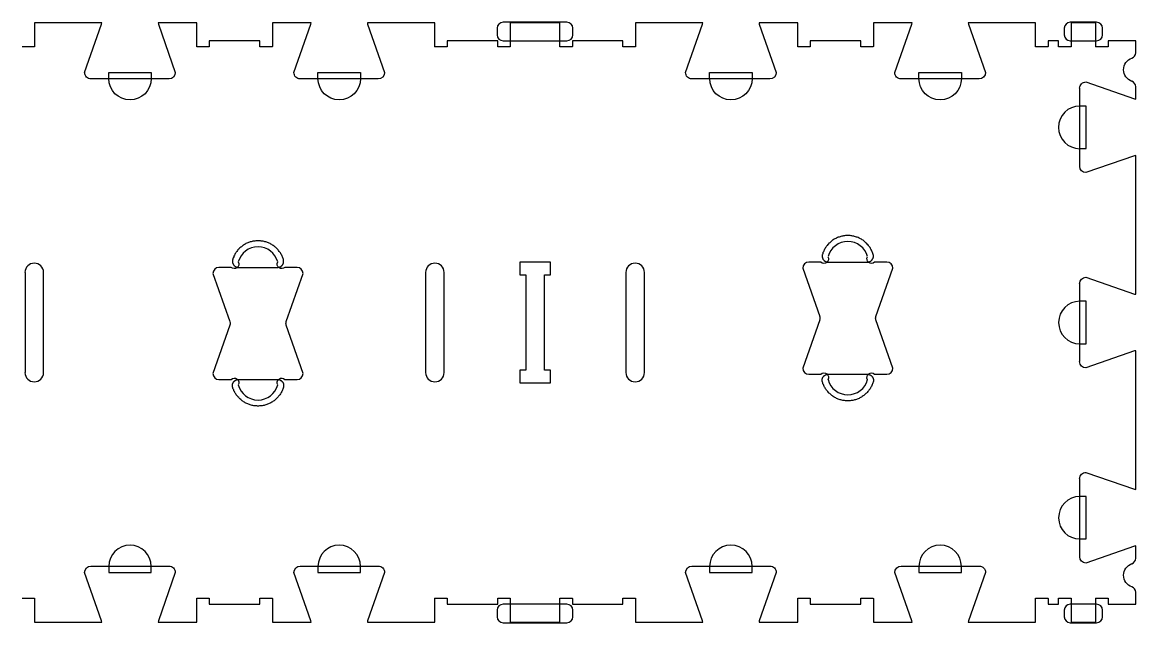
# Model space of a CAD drawing. Header units: centimetres. Extents: x -104.4 to -83.4, y -28.3 to -22.3.
# Drawn here: x -94.56 to -83.44, y -28.31 to -22.32 of the extents above; entities that cross this region are included whole.
import ezdxf

# ---------------------------------------------------------------- set-up
doc = ezdxf.new("R2010")
doc.units = ezdxf.units.CM
doc.header["$MEASUREMENT"] = 0
for name, color, linetype in [('W-S-A v1_3_ANYTOOL_CUTTHROUGH_INSID', 7, 'Continuous'), ('W-S-A v1_4_ANYTOOL_CUTTHROUGH_OUTSI', 7, 'Continuous'), ('W-S-A v1_5_ANYTOOL_HALF_MILL_9MM_IN', 7, 'Continuous')]:
    doc.layers.add(name, color=color, linetype=linetype)

msp = doc.modelspace()

# ---------------------------------------------------------------- linework, layer by layer
at = {"layer": 'W-S-A v1_3_ANYTOOL_CUTTHROUGH_INSID'}
for p, q in [((-89.591, -24.71), (-89.591, -24.835)), ((-89.286, -24.71), (-89.591, -24.71)), ((-89.286, -24.835), (-89.286, -24.71)), ((-94.531, -24.813), (-94.531, -25.812)), ((-94.346, -25.812), (-94.346, -24.813)), ((-90.531, -24.813), (-90.531, -25.812)), ((-90.346, -25.812), (-90.346, -24.813)), ((-89.591, -24.835), (-89.531, -24.835)), ((-89.531, -24.835), (-89.531, -25.79)), ((-89.346, -25.79), (-89.346, -24.835)), ((-89.346, -24.835), (-89.286, -24.835)), ((-88.531, -24.813), (-88.531, -25.812)), ((-88.346, -25.812), (-88.346, -24.813)), ((-89.531, -25.79), (-89.591, -25.79)), ((-89.591, -25.79), (-89.591, -25.915)), ((-89.286, -25.79), (-89.346, -25.79)), ((-89.286, -25.915), (-89.286, -25.79)), ((-89.591, -25.915), (-89.286, -25.915))]:
    msp.add_line(p, q, dxfattribs=at)
for centre, start, end in [((-94.439, -24.813), 0, 180), ((-90.439, -24.813), 0, 180), ((-88.439, -24.813), 0, 180), ((-94.439, -25.812), 180, 0), ((-90.439, -25.812), 180, 0), ((-88.439, -25.812), 180, 0)]:
    msp.add_arc(centre, 0.0925, start, end, dxfattribs=at)
at = {"layer": 'W-S-A v1_4_ANYTOOL_CUTTHROUGH_OUTSI'}
for p, q in [((-93.764, -22.32), (-94.436, -22.32)), ((-94.436, -22.32), (-94.436, -22.558)), ((-93.936, -22.817), (-93.767, -22.334)), ((-93.767, -22.334), (-93.764, -22.32)), ((-92.816, -22.32), (-93.202, -22.32)), ((-93.202, -22.32), (-93.2, -22.334)), ((-93.2, -22.334), (-93.031, -22.818)), ((-92.816, -22.558), (-92.816, -22.32)), ((-91.675, -22.32), (-92.061, -22.32)), ((-92.061, -22.32), (-92.061, -22.558)), ((-91.847, -22.817), (-91.678, -22.334)), ((-91.678, -22.334), (-91.675, -22.32)), ((-90.441, -22.32), (-91.113, -22.32)), ((-91.113, -22.32), (-91.111, -22.334)), ((-91.111, -22.334), (-90.942, -22.818)), ((-90.441, -22.558), (-90.441, -22.32)), ((-89.191, -22.32), (-89.686, -22.32)), ((-89.686, -22.32), (-89.686, -22.558)), ((-89.191, -22.558), (-89.191, -22.32)), ((-88.436, -22.32), (-88.436, -22.558)), ((-87.764, -22.32), (-88.436, -22.32)), ((-87.936, -22.817), (-87.767, -22.334)), ((-87.767, -22.334), (-87.764, -22.32)), ((-87.202, -22.32), (-87.2, -22.334)), ((-86.816, -22.32), (-87.202, -22.32)), ((-87.2, -22.334), (-87.031, -22.818)), ((-86.816, -22.558), (-86.816, -22.32)), ((-86.061, -22.32), (-86.061, -22.558)), ((-85.675, -22.32), (-86.061, -22.32)), ((-85.847, -22.817), (-85.678, -22.334)), ((-85.678, -22.334), (-85.675, -22.32)), ((-84.441, -22.32), (-85.113, -22.32)), ((-85.113, -22.32), (-85.111, -22.334)), ((-85.111, -22.334), (-84.942, -22.818)), ((-84.441, -22.558), (-84.441, -22.32)), ((-83.841, -22.32), (-84.086, -22.32)), ((-84.086, -22.32), (-84.086, -22.558)), ((-83.841, -22.558), (-83.841, -22.32)), ((-94.439, -22.56), (-94.559, -22.56)), ((-92.694, -22.56), (-92.814, -22.56)), ((-92.691, -22.5), (-92.691, -22.558)), ((-92.186, -22.5), (-92.691, -22.5)), ((-92.186, -22.558), (-92.186, -22.5)), ((-92.064, -22.56), (-92.184, -22.56)), ((-90.319, -22.56), (-90.439, -22.56)), ((-89.811, -22.5), (-90.316, -22.5)), ((-90.316, -22.5), (-90.316, -22.558)), ((-89.811, -22.558), (-89.811, -22.5)), ((-89.689, -22.56), (-89.809, -22.56)), ((-89.069, -22.56), (-89.189, -22.56)), ((-89.066, -22.5), (-89.066, -22.558)), ((-88.561, -22.5), (-89.066, -22.5)), ((-88.561, -22.558), (-88.561, -22.5)), ((-88.439, -22.56), (-88.559, -22.56)), ((-86.694, -22.56), (-86.814, -22.56)), ((-86.186, -22.5), (-86.691, -22.5)), ((-86.691, -22.5), (-86.691, -22.558)), ((-86.186, -22.558), (-86.186, -22.5)), ((-86.064, -22.56), (-86.184, -22.56)), ((-84.319, -22.56), (-84.439, -22.56)), ((-84.211, -22.5), (-84.316, -22.5)), ((-84.316, -22.5), (-84.316, -22.558)), ((-84.211, -22.558), (-84.211, -22.5)), ((-84.089, -22.56), (-84.209, -22.56)), ((-83.719, -22.56), (-83.839, -22.56)), ((-83.441, -22.5), (-83.716, -22.5)), ((-83.716, -22.5), (-83.716, -22.558)), ((-83.441, -22.619), (-83.441, -22.5)), ((-93.093, -22.88), (-93.873, -22.88)), ((-93.07, -22.876), (-93.093, -22.88)), ((-93.049, -22.862), (-93.07, -22.876)), ((-93.035, -22.841), (-93.049, -22.862)), ((-93.031, -22.818), (-93.035, -22.841)), ((-91.004, -22.88), (-91.784, -22.88)), ((-90.981, -22.876), (-91.004, -22.88)), ((-90.96, -22.862), (-90.981, -22.876)), ((-90.946, -22.841), (-90.96, -22.862)), ((-90.942, -22.818), (-90.946, -22.841)), ((-87.093, -22.88), (-87.873, -22.88)), ((-87.07, -22.876), (-87.093, -22.88)), ((-87.049, -22.862), (-87.07, -22.876)), ((-87.035, -22.841), (-87.049, -22.862)), ((-87.031, -22.818), (-87.035, -22.841)), ((-85.004, -22.88), (-85.784, -22.88)), ((-84.981, -22.876), (-85.004, -22.88)), ((-84.96, -22.862), (-84.981, -22.876)), ((-84.946, -22.841), (-84.96, -22.862)), ((-84.942, -22.818), (-84.946, -22.841)), ((-84.001, -23.754), (-84.001, -22.974)), ((-83.938, -22.911), (-83.455, -23.08)), ((-83.441, -23.082), (-83.441, -22.958)), ((-83.455, -23.08), (-83.441, -23.082)), ((-83.455, -23.647), (-83.939, -23.816)), ((-83.441, -23.645), (-83.455, -23.647)), ((-83.441, -25.031), (-83.441, -23.645)), ((-83.997, -23.777), (-84.001, -23.754)), ((-83.983, -23.798), (-83.997, -23.777)), ((-83.962, -23.812), (-83.983, -23.798)), ((-83.939, -23.816), (-83.962, -23.812)), ((-86.394, -24.456), (-86.403, -24.459)), ((-86.385, -24.453), (-86.394, -24.456)), ((-86.376, -24.451), (-86.385, -24.453)), ((-86.367, -24.449), (-86.376, -24.451)), ((-86.358, -24.448), (-86.367, -24.449)), ((-86.349, -24.446), (-86.358, -24.448)), ((-86.339, -24.445), (-86.349, -24.446)), ((-86.33, -24.445), (-86.339, -24.445)), ((-86.321, -24.444), (-86.33, -24.445)), ((-86.312, -24.444), (-86.321, -24.444)), ((-86.302, -24.445), (-86.312, -24.444)), ((-86.293, -24.445), (-86.302, -24.445)), ((-86.284, -24.446), (-86.293, -24.445)), ((-86.275, -24.448), (-86.284, -24.446)), ((-86.266, -24.449), (-86.275, -24.448)), ((-86.257, -24.451), (-86.266, -24.449)), ((-86.248, -24.453), (-86.257, -24.451)), ((-86.239, -24.456), (-86.248, -24.453)), ((-86.23, -24.459), (-86.239, -24.456)), ((-92.385, -24.568), (-92.392, -24.574)), ((-92.378, -24.562), (-92.385, -24.568)), ((-92.371, -24.556), (-92.378, -24.562)), ((-92.364, -24.55), (-92.371, -24.556)), ((-92.357, -24.545), (-92.364, -24.55)), ((-92.349, -24.539), (-92.357, -24.545)), ((-92.341, -24.534), (-92.349, -24.539)), ((-92.333, -24.53), (-92.341, -24.534)), ((-92.325, -24.525), (-92.333, -24.53)), ((-92.317, -24.521), (-92.325, -24.525)), ((-92.308, -24.518), (-92.317, -24.521)), ((-92.299, -24.514), (-92.308, -24.518)), ((-92.291, -24.511), (-92.299, -24.514)), ((-92.282, -24.508), (-92.291, -24.511)), ((-92.273, -24.506), (-92.282, -24.508)), ((-92.264, -24.503), (-92.273, -24.506)), ((-92.255, -24.501), (-92.264, -24.503)), ((-92.246, -24.5), (-92.255, -24.501)), ((-92.237, -24.499), (-92.246, -24.5)), ((-92.228, -24.498), (-92.237, -24.499)), ((-92.218, -24.497), (-92.228, -24.498)), ((-92.209, -24.497), (-92.218, -24.497)), ((-92.2, -24.497), (-92.209, -24.497)), ((-92.191, -24.497), (-92.2, -24.497)), ((-92.181, -24.498), (-92.191, -24.497)), ((-92.172, -24.499), (-92.181, -24.498)), ((-92.163, -24.5), (-92.172, -24.499)), ((-92.154, -24.501), (-92.163, -24.5)), ((-92.145, -24.503), (-92.154, -24.501)), ((-92.136, -24.506), (-92.145, -24.503)), ((-92.127, -24.508), (-92.136, -24.506)), ((-92.118, -24.511), (-92.127, -24.508)), ((-92.11, -24.514), (-92.118, -24.511)), ((-92.101, -24.518), (-92.11, -24.514)), ((-92.093, -24.521), (-92.101, -24.518)), ((-92.084, -24.525), (-92.093, -24.521)), ((-92.076, -24.53), (-92.084, -24.525)), ((-92.068, -24.534), (-92.076, -24.53)), ((-92.06, -24.539), (-92.068, -24.534)), ((-92.053, -24.545), (-92.06, -24.539)), ((-92.045, -24.55), (-92.053, -24.545)), ((-92.038, -24.556), (-92.045, -24.55)), ((-92.031, -24.562), (-92.038, -24.556)), ((-92.024, -24.568), (-92.031, -24.562)), ((-92.017, -24.574), (-92.024, -24.568)), ((-86.539, -24.565), (-86.543, -24.573)), ((-86.533, -24.557), (-86.539, -24.565)), ((-86.528, -24.55), (-86.533, -24.557)), ((-86.522, -24.543), (-86.528, -24.55)), ((-86.516, -24.535), (-86.522, -24.543)), ((-86.51, -24.529), (-86.516, -24.535)), ((-86.504, -24.522), (-86.51, -24.529)), ((-86.497, -24.516), (-86.504, -24.522)), ((-86.49, -24.509), (-86.497, -24.516)), ((-86.483, -24.503), (-86.49, -24.509)), ((-86.476, -24.498), (-86.483, -24.503)), ((-86.468, -24.492), (-86.476, -24.498)), ((-86.461, -24.487), (-86.468, -24.492)), ((-86.453, -24.482), (-86.461, -24.487)), ((-86.445, -24.478), (-86.453, -24.482)), ((-86.437, -24.473), (-86.445, -24.478)), ((-86.428, -24.469), (-86.437, -24.473)), ((-86.42, -24.465), (-86.428, -24.469)), ((-86.411, -24.462), (-86.42, -24.465)), ((-86.403, -24.459), (-86.411, -24.462)), ((-86.221, -24.462), (-86.23, -24.459)), ((-86.213, -24.465), (-86.221, -24.462)), ((-86.204, -24.469), (-86.213, -24.465)), ((-86.196, -24.473), (-86.204, -24.469)), ((-86.188, -24.478), (-86.196, -24.473)), ((-86.18, -24.482), (-86.188, -24.478)), ((-86.172, -24.487), (-86.18, -24.482)), ((-86.164, -24.492), (-86.172, -24.487)), ((-86.157, -24.498), (-86.164, -24.492)), ((-86.15, -24.503), (-86.157, -24.498)), ((-86.143, -24.509), (-86.15, -24.503)), ((-86.136, -24.516), (-86.143, -24.509)), ((-86.129, -24.522), (-86.136, -24.516)), ((-86.123, -24.529), (-86.129, -24.522)), ((-86.116, -24.535), (-86.123, -24.529)), ((-86.11, -24.543), (-86.116, -24.535)), ((-86.105, -24.55), (-86.11, -24.543)), ((-86.099, -24.557), (-86.105, -24.55)), ((-86.094, -24.565), (-86.099, -24.557)), ((-86.089, -24.573), (-86.094, -24.565)), ((-92.455, -24.675), (-92.458, -24.684)), ((-92.452, -24.667), (-92.455, -24.675)), ((-92.448, -24.658), (-92.452, -24.667)), ((-92.445, -24.65), (-92.448, -24.658)), ((-92.441, -24.641), (-92.445, -24.65)), ((-92.436, -24.633), (-92.441, -24.641)), ((-92.432, -24.625), (-92.436, -24.633)), ((-92.427, -24.617), (-92.432, -24.625)), ((-92.422, -24.61), (-92.427, -24.617)), ((-92.416, -24.602), (-92.422, -24.61)), ((-92.41, -24.595), (-92.416, -24.602)), ((-92.405, -24.588), (-92.41, -24.595)), ((-92.398, -24.581), (-92.405, -24.588)), ((-92.392, -24.574), (-92.398, -24.581)), ((-92.011, -24.581), (-92.017, -24.574)), ((-92.005, -24.588), (-92.011, -24.581)), ((-91.999, -24.595), (-92.005, -24.588)), ((-91.993, -24.602), (-91.999, -24.595)), ((-91.988, -24.61), (-91.993, -24.602)), ((-91.982, -24.617), (-91.988, -24.61)), ((-91.977, -24.625), (-91.982, -24.617)), ((-91.973, -24.633), (-91.977, -24.625)), ((-91.968, -24.641), (-91.973, -24.633)), ((-91.964, -24.65), (-91.968, -24.641)), ((-91.961, -24.658), (-91.964, -24.65)), ((-91.957, -24.667), (-91.961, -24.658)), ((-91.954, -24.675), (-91.957, -24.667)), ((-91.951, -24.684), (-91.954, -24.675)), ((-86.571, -24.638), (-86.572, -24.64)), ((-86.572, -24.64), (-86.572, -24.642)), ((-86.572, -24.642), (-86.572, -24.644)), ((-86.572, -24.644), (-86.572, -24.646)), ((-86.572, -24.646), (-86.572, -24.648)), ((-86.572, -24.648), (-86.572, -24.65)), ((-86.572, -24.65), (-86.572, -24.652)), ((-86.572, -24.652), (-86.572, -24.654)), ((-86.572, -24.654), (-86.572, -24.656)), ((-86.572, -24.656), (-86.572, -24.659)), ((-86.572, -24.659), (-86.571, -24.661)), ((-86.57, -24.634), (-86.571, -24.636)), ((-86.571, -24.636), (-86.571, -24.638)), ((-86.571, -24.661), (-86.571, -24.663)), ((-86.571, -24.663), (-86.57, -24.665)), ((-86.567, -24.623), (-86.57, -24.632)), ((-86.57, -24.632), (-86.57, -24.634)), ((-86.57, -24.665), (-86.57, -24.667)), ((-86.57, -24.667), (-86.569, -24.669)), ((-86.569, -24.669), (-86.569, -24.671)), ((-86.569, -24.671), (-86.568, -24.672)), ((-86.568, -24.672), (-86.567, -24.674)), ((-86.564, -24.614), (-86.567, -24.623)), ((-86.567, -24.674), (-86.566, -24.676)), ((-86.566, -24.676), (-86.565, -24.678)), ((-86.565, -24.678), (-86.564, -24.68)), ((-86.56, -24.606), (-86.564, -24.614)), ((-86.564, -24.68), (-86.563, -24.682)), ((-86.557, -24.597), (-86.56, -24.606)), ((-86.552, -24.589), (-86.557, -24.597)), ((-86.548, -24.581), (-86.552, -24.589)), ((-86.543, -24.573), (-86.548, -24.581)), ((-86.085, -24.581), (-86.089, -24.573)), ((-86.08, -24.589), (-86.085, -24.581)), ((-86.076, -24.597), (-86.08, -24.589)), ((-86.072, -24.606), (-86.076, -24.597)), ((-86.069, -24.614), (-86.072, -24.606)), ((-86.07, -24.682), (-86.069, -24.68)), ((-86.066, -24.623), (-86.069, -24.614)), ((-86.069, -24.68), (-86.068, -24.678)), ((-86.068, -24.678), (-86.067, -24.676)), ((-86.067, -24.676), (-86.066, -24.674)), ((-86.063, -24.632), (-86.066, -24.623)), ((-86.066, -24.674), (-86.065, -24.672)), ((-86.065, -24.672), (-86.064, -24.671)), ((-86.064, -24.671), (-86.063, -24.669)), ((-86.062, -24.634), (-86.063, -24.632)), ((-86.063, -24.667), (-86.062, -24.665)), ((-86.063, -24.669), (-86.063, -24.667)), ((-86.062, -24.636), (-86.062, -24.634)), ((-86.061, -24.638), (-86.062, -24.636)), ((-86.062, -24.663), (-86.061, -24.661)), ((-86.062, -24.665), (-86.062, -24.663)), ((-86.061, -24.64), (-86.061, -24.638)), ((-86.061, -24.642), (-86.061, -24.64)), ((-86.061, -24.644), (-86.061, -24.642)), ((-86.06, -24.646), (-86.061, -24.644)), ((-86.061, -24.654), (-86.06, -24.652)), ((-86.061, -24.656), (-86.061, -24.654)), ((-86.061, -24.659), (-86.061, -24.656)), ((-86.061, -24.661), (-86.061, -24.659)), ((-86.06, -24.648), (-86.06, -24.646)), ((-86.06, -24.65), (-86.06, -24.648)), ((-86.06, -24.652), (-86.06, -24.65)), ((-92.473, -24.762), (-92.595, -24.762)), ((-92.46, -24.698), (-92.461, -24.7)), ((-92.461, -24.7), (-92.461, -24.702)), ((-92.461, -24.702), (-92.46, -24.705)), ((-92.459, -24.69), (-92.46, -24.692)), ((-92.46, -24.692), (-92.46, -24.694)), ((-92.46, -24.694), (-92.46, -24.696)), ((-92.46, -24.696), (-92.46, -24.698)), ((-92.46, -24.705), (-92.46, -24.707)), ((-92.46, -24.707), (-92.46, -24.709)), ((-92.46, -24.709), (-92.46, -24.711)), ((-92.46, -24.711), (-92.46, -24.713)), ((-92.46, -24.713), (-92.459, -24.715)), ((-92.458, -24.684), (-92.459, -24.686)), ((-92.459, -24.686), (-92.459, -24.688)), ((-92.459, -24.688), (-92.459, -24.69)), ((-92.459, -24.715), (-92.459, -24.717)), ((-92.459, -24.717), (-92.458, -24.719)), ((-92.458, -24.719), (-92.457, -24.721)), ((-92.457, -24.721), (-92.457, -24.723)), ((-92.457, -24.723), (-92.456, -24.725)), ((-92.456, -24.725), (-92.455, -24.727)), ((-92.455, -24.727), (-92.454, -24.728)), ((-92.454, -24.728), (-92.453, -24.73)), ((-92.453, -24.73), (-92.452, -24.732)), ((-92.452, -24.732), (-92.451, -24.734)), ((-92.451, -24.734), (-92.45, -24.736)), ((-92.45, -24.736), (-92.449, -24.737)), ((-92.449, -24.737), (-92.448, -24.739)), ((-92.448, -24.739), (-92.446, -24.741)), ((-92.446, -24.741), (-92.445, -24.742)), ((-92.445, -24.742), (-92.443, -24.744)), ((-92.443, -24.744), (-92.442, -24.745)), ((-92.442, -24.745), (-92.44, -24.746)), ((-92.44, -24.746), (-92.439, -24.748)), ((-92.439, -24.748), (-92.437, -24.749)), ((-92.437, -24.749), (-92.436, -24.75)), ((-92.436, -24.75), (-92.434, -24.752)), ((-92.434, -24.752), (-92.432, -24.753)), ((-92.432, -24.753), (-92.43, -24.754)), ((-92.43, -24.754), (-92.428, -24.755)), ((-92.428, -24.755), (-92.427, -24.756)), ((-92.427, -24.756), (-92.425, -24.757)), ((-92.425, -24.757), (-92.423, -24.757)), ((-92.423, -24.757), (-92.421, -24.758)), ((-92.421, -24.758), (-92.419, -24.759)), ((-92.419, -24.759), (-92.417, -24.759)), ((-92.417, -24.759), (-92.415, -24.76)), ((-92.415, -24.76), (-92.413, -24.76)), ((-92.413, -24.76), (-92.411, -24.761)), ((-92.411, -24.761), (-92.409, -24.761)), ((-92.409, -24.761), (-92.407, -24.761)), ((-92.407, -24.761), (-92.405, -24.761)), ((-92.405, -24.761), (-92.403, -24.762)), ((-92.403, -24.762), (-92.401, -24.762)), ((-92.401, -24.762), (-92.009, -24.762)), ((-92.009, -24.762), (-92.006, -24.762)), ((-92.006, -24.762), (-92.004, -24.761)), ((-92.004, -24.761), (-92.002, -24.761)), ((-92.002, -24.761), (-92, -24.761)), ((-92, -24.761), (-91.998, -24.761)), ((-91.998, -24.761), (-91.996, -24.76)), ((-91.996, -24.76), (-91.994, -24.76)), ((-91.994, -24.76), (-91.992, -24.759)), ((-91.992, -24.759), (-91.99, -24.759)), ((-91.99, -24.759), (-91.988, -24.758)), ((-91.988, -24.758), (-91.986, -24.757)), ((-91.986, -24.757), (-91.984, -24.757)), ((-91.984, -24.757), (-91.982, -24.756)), ((-91.982, -24.756), (-91.981, -24.755)), ((-91.981, -24.755), (-91.979, -24.754)), ((-91.979, -24.754), (-91.977, -24.753)), ((-91.977, -24.753), (-91.975, -24.752)), ((-91.975, -24.752), (-91.974, -24.75)), ((-91.974, -24.75), (-91.972, -24.749)), ((-91.972, -24.749), (-91.97, -24.748)), ((-91.97, -24.748), (-91.969, -24.746)), ((-91.969, -24.746), (-91.967, -24.745)), ((-91.967, -24.745), (-91.966, -24.744)), ((-91.966, -24.744), (-91.964, -24.742)), ((-91.964, -24.742), (-91.963, -24.741)), ((-91.963, -24.741), (-91.962, -24.739)), ((-91.962, -24.739), (-91.96, -24.737)), ((-91.96, -24.737), (-91.959, -24.736)), ((-91.959, -24.736), (-91.958, -24.734)), ((-91.958, -24.734), (-91.957, -24.732)), ((-91.957, -24.732), (-91.956, -24.73)), ((-91.956, -24.73), (-91.955, -24.728)), ((-91.955, -24.728), (-91.954, -24.727)), ((-91.954, -24.727), (-91.953, -24.725)), ((-91.953, -24.725), (-91.952, -24.723)), ((-91.952, -24.721), (-91.951, -24.719)), ((-91.952, -24.723), (-91.952, -24.721)), ((-91.951, -24.686), (-91.951, -24.684)), ((-91.95, -24.688), (-91.951, -24.686)), ((-91.951, -24.719), (-91.95, -24.717)), ((-91.95, -24.69), (-91.95, -24.688)), ((-91.949, -24.692), (-91.95, -24.69)), ((-91.95, -24.713), (-91.949, -24.711)), ((-91.95, -24.715), (-91.95, -24.713)), ((-91.95, -24.717), (-91.95, -24.715)), ((-91.949, -24.694), (-91.949, -24.692)), ((-91.949, -24.696), (-91.949, -24.694)), ((-91.949, -24.698), (-91.949, -24.696)), ((-91.949, -24.7), (-91.949, -24.698)), ((-91.949, -24.702), (-91.949, -24.7)), ((-91.949, -24.705), (-91.949, -24.702)), ((-91.949, -24.707), (-91.949, -24.705)), ((-91.949, -24.709), (-91.949, -24.707)), ((-91.949, -24.711), (-91.949, -24.709)), ((-91.815, -24.762), (-91.936, -24.762)), ((-86.766, -24.769), (-86.597, -25.252)), ((-86.585, -24.709), (-86.706, -24.709)), ((-86.563, -24.682), (-86.562, -24.683)), ((-86.562, -24.683), (-86.561, -24.685)), ((-86.561, -24.685), (-86.559, -24.687)), ((-86.559, -24.687), (-86.558, -24.688)), ((-86.558, -24.688), (-86.557, -24.69)), ((-86.557, -24.69), (-86.555, -24.691)), ((-86.555, -24.691), (-86.554, -24.693)), ((-86.554, -24.693), (-86.552, -24.694)), ((-86.552, -24.694), (-86.551, -24.696)), ((-86.551, -24.696), (-86.549, -24.697)), ((-86.549, -24.697), (-86.547, -24.698)), ((-86.547, -24.698), (-86.546, -24.699)), ((-86.546, -24.699), (-86.544, -24.7)), ((-86.544, -24.7), (-86.542, -24.701)), ((-86.542, -24.701), (-86.54, -24.702)), ((-86.54, -24.702), (-86.538, -24.703)), ((-86.538, -24.703), (-86.537, -24.704)), ((-86.537, -24.704), (-86.535, -24.705)), ((-86.535, -24.705), (-86.533, -24.706)), ((-86.533, -24.706), (-86.531, -24.706)), ((-86.531, -24.706), (-86.529, -24.707)), ((-86.529, -24.707), (-86.527, -24.708)), ((-86.527, -24.708), (-86.525, -24.708)), ((-86.525, -24.708), (-86.523, -24.708)), ((-86.523, -24.708), (-86.521, -24.709)), ((-86.521, -24.709), (-86.519, -24.709)), ((-86.519, -24.709), (-86.517, -24.709)), ((-86.517, -24.709), (-86.514, -24.709)), ((-86.514, -24.709), (-86.512, -24.709)), ((-86.512, -24.709), (-86.12, -24.709)), ((-86.12, -24.709), (-86.118, -24.709)), ((-86.118, -24.709), (-86.116, -24.709)), ((-86.116, -24.709), (-86.114, -24.709)), ((-86.114, -24.709), (-86.112, -24.709)), ((-86.112, -24.709), (-86.11, -24.708)), ((-86.11, -24.708), (-86.108, -24.708)), ((-86.108, -24.708), (-86.106, -24.708)), ((-86.106, -24.708), (-86.104, -24.707)), ((-86.104, -24.707), (-86.102, -24.706)), ((-86.102, -24.706), (-86.1, -24.706)), ((-86.1, -24.706), (-86.098, -24.705)), ((-86.098, -24.705), (-86.096, -24.704)), ((-86.096, -24.704), (-86.094, -24.703)), ((-86.094, -24.703), (-86.092, -24.702)), ((-86.092, -24.702), (-86.091, -24.701)), ((-86.091, -24.701), (-86.089, -24.7)), ((-86.089, -24.7), (-86.087, -24.699)), ((-86.087, -24.699), (-86.085, -24.698)), ((-86.085, -24.698), (-86.084, -24.697)), ((-86.084, -24.697), (-86.082, -24.696)), ((-86.082, -24.696), (-86.08, -24.694)), ((-86.08, -24.694), (-86.079, -24.693)), ((-86.079, -24.693), (-86.077, -24.691)), ((-86.077, -24.691), (-86.076, -24.69)), ((-86.076, -24.69), (-86.075, -24.688)), ((-86.075, -24.688), (-86.073, -24.687)), ((-86.073, -24.687), (-86.072, -24.685)), ((-86.072, -24.685), (-86.071, -24.683)), ((-86.071, -24.683), (-86.07, -24.682)), ((-85.926, -24.709), (-86.048, -24.709)), ((-86.035, -25.252), (-85.866, -24.769)), ((-92.655, -24.822), (-92.486, -25.304)), ((-91.924, -25.304), (-91.755, -24.822)), ((-83.939, -24.86), (-83.938, -24.86)), ((-83.938, -24.86), (-83.455, -25.029)), ((-84.001, -25.703), (-84.001, -24.923)), ((-83.455, -25.029), (-83.441, -25.031)), ((-92.486, -25.339), (-92.655, -25.822)), ((-91.755, -25.822), (-91.924, -25.339)), ((-86.597, -25.287), (-86.766, -25.769)), ((-85.866, -25.769), (-86.035, -25.287)), ((-83.455, -25.596), (-83.938, -25.765)), ((-83.441, -25.594), (-83.455, -25.596)), ((-83.441, -26.98), (-83.441, -25.594)), ((-83.938, -25.765), (-83.939, -25.765)), ((-92.595, -25.882), (-92.473, -25.882)), ((-92.448, -25.904), (-92.446, -25.903)), ((-92.446, -25.903), (-92.445, -25.901)), ((-92.445, -25.901), (-92.443, -25.9)), ((-92.443, -25.9), (-92.442, -25.898)), ((-92.442, -25.898), (-92.44, -25.897)), ((-92.44, -25.897), (-92.439, -25.895)), ((-92.439, -25.895), (-92.437, -25.894)), ((-92.437, -25.894), (-92.436, -25.893)), ((-92.436, -25.893), (-92.434, -25.892)), ((-92.434, -25.892), (-92.432, -25.891)), ((-92.432, -25.891), (-92.43, -25.89)), ((-92.43, -25.89), (-92.428, -25.889)), ((-92.428, -25.889), (-92.427, -25.888)), ((-92.427, -25.888), (-92.425, -25.887)), ((-92.425, -25.887), (-92.423, -25.886)), ((-92.423, -25.886), (-92.421, -25.885)), ((-92.421, -25.885), (-92.419, -25.885)), ((-92.419, -25.885), (-92.417, -25.884)), ((-92.417, -25.884), (-92.415, -25.883)), ((-92.415, -25.883), (-92.413, -25.883)), ((-92.413, -25.883), (-92.411, -25.883)), ((-92.411, -25.883), (-92.409, -25.882)), ((-92.409, -25.882), (-92.407, -25.882)), ((-92.407, -25.882), (-92.405, -25.882)), ((-92.405, -25.882), (-92.403, -25.882)), ((-92.403, -25.882), (-92.401, -25.882)), ((-92.401, -25.882), (-92.009, -25.882)), ((-92.009, -25.882), (-92.006, -25.882)), ((-92.006, -25.882), (-92.004, -25.882)), ((-92.004, -25.882), (-92.002, -25.882)), ((-92.002, -25.882), (-92, -25.882)), ((-92, -25.882), (-91.998, -25.883)), ((-91.998, -25.883), (-91.996, -25.883)), ((-91.996, -25.883), (-91.994, -25.883)), ((-91.994, -25.883), (-91.992, -25.884)), ((-91.992, -25.884), (-91.99, -25.885)), ((-91.99, -25.885), (-91.988, -25.885)), ((-91.988, -25.885), (-91.986, -25.886)), ((-91.986, -25.886), (-91.984, -25.887)), ((-91.984, -25.887), (-91.982, -25.888)), ((-91.982, -25.888), (-91.981, -25.889)), ((-91.981, -25.889), (-91.979, -25.89)), ((-91.979, -25.89), (-91.977, -25.891)), ((-91.977, -25.891), (-91.975, -25.892)), ((-91.975, -25.892), (-91.974, -25.893)), ((-91.974, -25.893), (-91.972, -25.894)), ((-91.972, -25.894), (-91.97, -25.895)), ((-91.97, -25.895), (-91.969, -25.897)), ((-91.969, -25.897), (-91.967, -25.898)), ((-91.967, -25.898), (-91.966, -25.9)), ((-91.966, -25.9), (-91.964, -25.901)), ((-91.964, -25.901), (-91.963, -25.903)), ((-91.963, -25.903), (-91.962, -25.904)), ((-91.936, -25.882), (-91.815, -25.882)), ((-86.706, -25.829), (-86.585, -25.829)), ((-86.572, -25.88), (-86.571, -25.878)), ((-86.572, -25.882), (-86.572, -25.88)), ((-86.572, -25.884), (-86.572, -25.882)), ((-86.572, -25.886), (-86.572, -25.884)), ((-86.572, -25.889), (-86.572, -25.886)), ((-86.572, -25.891), (-86.572, -25.889)), ((-86.572, -25.893), (-86.572, -25.891)), ((-86.572, -25.895), (-86.572, -25.893)), ((-86.572, -25.897), (-86.572, -25.895)), ((-86.572, -25.899), (-86.572, -25.897)), ((-86.571, -25.901), (-86.572, -25.899)), ((-86.571, -25.876), (-86.57, -25.874)), ((-86.571, -25.878), (-86.571, -25.876)), ((-86.571, -25.903), (-86.571, -25.901)), ((-86.57, -25.905), (-86.571, -25.903)), ((-86.57, -25.872), (-86.569, -25.87)), ((-86.57, -25.874), (-86.57, -25.872)), ((-86.569, -25.868), (-86.568, -25.866)), ((-86.569, -25.87), (-86.569, -25.868)), ((-86.568, -25.866), (-86.567, -25.864)), ((-86.567, -25.864), (-86.566, -25.863)), ((-86.566, -25.863), (-86.565, -25.861)), ((-86.565, -25.861), (-86.564, -25.859)), ((-86.564, -25.859), (-86.563, -25.857)), ((-86.563, -25.857), (-86.562, -25.855)), ((-86.562, -25.855), (-86.561, -25.854)), ((-86.561, -25.854), (-86.559, -25.852)), ((-86.559, -25.852), (-86.558, -25.85)), ((-86.558, -25.85), (-86.557, -25.849)), ((-86.557, -25.849), (-86.555, -25.847)), ((-86.555, -25.847), (-86.554, -25.846)), ((-86.554, -25.846), (-86.552, -25.845)), ((-86.552, -25.845), (-86.551, -25.843)), ((-86.551, -25.843), (-86.549, -25.842)), ((-86.549, -25.842), (-86.547, -25.841)), ((-86.547, -25.841), (-86.546, -25.839)), ((-86.546, -25.839), (-86.544, -25.838)), ((-86.544, -25.838), (-86.542, -25.837)), ((-86.542, -25.837), (-86.54, -25.836)), ((-86.54, -25.836), (-86.538, -25.835)), ((-86.538, -25.835), (-86.537, -25.834)), ((-86.537, -25.834), (-86.535, -25.834)), ((-86.535, -25.834), (-86.533, -25.833)), ((-86.533, -25.833), (-86.531, -25.832)), ((-86.531, -25.832), (-86.529, -25.832)), ((-86.529, -25.832), (-86.527, -25.831)), ((-86.527, -25.831), (-86.525, -25.831)), ((-86.525, -25.831), (-86.523, -25.83)), ((-86.523, -25.83), (-86.521, -25.83)), ((-86.521, -25.83), (-86.519, -25.83)), ((-86.519, -25.83), (-86.517, -25.83)), ((-86.517, -25.83), (-86.514, -25.829)), ((-86.514, -25.829), (-86.512, -25.829)), ((-86.512, -25.829), (-86.12, -25.829)), ((-86.12, -25.829), (-86.118, -25.829)), ((-86.118, -25.829), (-86.116, -25.83)), ((-86.116, -25.83), (-86.114, -25.83)), ((-86.114, -25.83), (-86.112, -25.83)), ((-86.112, -25.83), (-86.11, -25.83)), ((-86.11, -25.83), (-86.108, -25.831)), ((-86.108, -25.831), (-86.106, -25.831)), ((-86.106, -25.831), (-86.104, -25.832)), ((-86.104, -25.832), (-86.102, -25.832)), ((-86.102, -25.832), (-86.1, -25.833)), ((-86.1, -25.833), (-86.098, -25.834)), ((-86.098, -25.834), (-86.096, -25.834)), ((-86.096, -25.834), (-86.094, -25.835)), ((-86.094, -25.835), (-86.092, -25.836)), ((-86.092, -25.836), (-86.091, -25.837)), ((-86.091, -25.837), (-86.089, -25.838)), ((-86.089, -25.838), (-86.087, -25.839)), ((-86.087, -25.839), (-86.085, -25.841)), ((-86.085, -25.841), (-86.084, -25.842)), ((-86.084, -25.842), (-86.082, -25.843)), ((-86.082, -25.843), (-86.08, -25.845)), ((-86.08, -25.845), (-86.079, -25.846)), ((-86.079, -25.846), (-86.077, -25.847)), ((-86.077, -25.847), (-86.076, -25.849)), ((-86.076, -25.849), (-86.075, -25.85)), ((-86.075, -25.85), (-86.073, -25.852)), ((-86.073, -25.852), (-86.072, -25.854)), ((-86.072, -25.854), (-86.071, -25.855)), ((-86.071, -25.855), (-86.07, -25.857)), ((-86.07, -25.857), (-86.069, -25.859)), ((-86.069, -25.859), (-86.068, -25.861)), ((-86.068, -25.861), (-86.067, -25.863)), ((-86.067, -25.863), (-86.066, -25.864)), ((-86.066, -25.864), (-86.065, -25.866)), ((-86.065, -25.866), (-86.064, -25.868)), ((-86.064, -25.868), (-86.063, -25.87)), ((-86.063, -25.87), (-86.063, -25.872)), ((-86.063, -25.872), (-86.062, -25.874)), ((-86.062, -25.874), (-86.062, -25.876)), ((-86.062, -25.876), (-86.061, -25.878)), ((-86.061, -25.901), (-86.062, -25.903)), ((-86.062, -25.903), (-86.062, -25.905)), ((-86.061, -25.878), (-86.061, -25.88)), ((-86.061, -25.88), (-86.061, -25.882)), ((-86.061, -25.882), (-86.061, -25.884)), ((-86.061, -25.884), (-86.06, -25.886)), ((-86.06, -25.893), (-86.061, -25.895)), ((-86.061, -25.895), (-86.061, -25.897)), ((-86.061, -25.897), (-86.061, -25.899)), ((-86.061, -25.899), (-86.061, -25.901)), ((-86.06, -25.886), (-86.06, -25.889)), ((-86.06, -25.889), (-86.06, -25.891)), ((-86.06, -25.891), (-86.06, -25.893)), ((-86.048, -25.829), (-85.926, -25.829)), ((-92.461, -25.941), (-92.46, -25.939)), ((-92.461, -25.943), (-92.461, -25.941)), ((-92.46, -25.945), (-92.461, -25.943)), ((-92.46, -25.93), (-92.459, -25.928)), ((-92.46, -25.933), (-92.46, -25.93)), ((-92.46, -25.935), (-92.46, -25.933)), ((-92.46, -25.937), (-92.46, -25.935)), ((-92.46, -25.939), (-92.46, -25.937)), ((-92.46, -25.947), (-92.46, -25.945)), ((-92.46, -25.949), (-92.46, -25.947)), ((-92.46, -25.951), (-92.46, -25.949)), ((-92.459, -25.953), (-92.46, -25.951)), ((-92.459, -25.926), (-92.458, -25.924)), ((-92.459, -25.928), (-92.459, -25.926)), ((-92.459, -25.955), (-92.459, -25.953)), ((-92.459, -25.957), (-92.459, -25.955)), ((-92.458, -25.959), (-92.459, -25.957)), ((-92.458, -25.924), (-92.457, -25.922)), ((-92.455, -25.968), (-92.458, -25.959)), ((-92.457, -25.92), (-92.456, -25.919)), ((-92.457, -25.922), (-92.457, -25.92)), ((-92.456, -25.919), (-92.455, -25.917)), ((-92.455, -25.917), (-92.454, -25.915)), ((-92.452, -25.977), (-92.455, -25.968)), ((-92.454, -25.915), (-92.453, -25.913)), ((-92.453, -25.913), (-92.452, -25.911)), ((-92.452, -25.911), (-92.451, -25.909)), ((-92.448, -25.985), (-92.452, -25.977)), ((-92.451, -25.909), (-92.45, -25.908)), ((-92.45, -25.908), (-92.449, -25.906)), ((-92.449, -25.906), (-92.448, -25.904)), ((-92.445, -25.994), (-92.448, -25.985)), ((-92.441, -26.002), (-92.445, -25.994)), ((-92.436, -26.01), (-92.441, -26.002)), ((-92.432, -26.018), (-92.436, -26.01)), ((-91.973, -26.01), (-91.977, -26.018)), ((-91.968, -26.002), (-91.973, -26.01)), ((-91.964, -25.994), (-91.968, -26.002)), ((-91.961, -25.985), (-91.964, -25.994)), ((-91.962, -25.904), (-91.96, -25.906)), ((-91.957, -25.977), (-91.961, -25.985)), ((-91.96, -25.906), (-91.959, -25.908)), ((-91.959, -25.908), (-91.958, -25.909)), ((-91.958, -25.909), (-91.957, -25.911)), ((-91.957, -25.911), (-91.956, -25.913)), ((-91.954, -25.968), (-91.957, -25.977)), ((-91.956, -25.913), (-91.955, -25.915)), ((-91.955, -25.915), (-91.954, -25.917)), ((-91.954, -25.917), (-91.953, -25.919)), ((-91.951, -25.959), (-91.954, -25.968)), ((-91.953, -25.919), (-91.952, -25.92)), ((-91.952, -25.92), (-91.952, -25.922)), ((-91.952, -25.922), (-91.951, -25.924)), ((-91.951, -25.924), (-91.95, -25.926)), ((-91.95, -25.955), (-91.951, -25.957)), ((-91.951, -25.957), (-91.951, -25.959)), ((-91.95, -25.926), (-91.95, -25.928)), ((-91.95, -25.928), (-91.95, -25.93)), ((-91.95, -25.93), (-91.949, -25.933)), ((-91.949, -25.951), (-91.95, -25.953)), ((-91.95, -25.953), (-91.95, -25.955)), ((-91.949, -25.933), (-91.949, -25.935)), ((-91.949, -25.935), (-91.949, -25.937)), ((-91.949, -25.937), (-91.949, -25.939)), ((-91.949, -25.939), (-91.949, -25.941)), ((-91.949, -25.941), (-91.949, -25.943)), ((-91.949, -25.943), (-91.949, -25.945)), ((-91.949, -25.945), (-91.949, -25.947)), ((-91.949, -25.947), (-91.949, -25.949)), ((-91.949, -25.949), (-91.949, -25.951)), ((-86.57, -25.907), (-86.57, -25.905)), ((-86.567, -25.916), (-86.57, -25.907)), ((-86.564, -25.924), (-86.567, -25.916)), ((-86.56, -25.933), (-86.564, -25.924)), ((-86.557, -25.941), (-86.56, -25.933)), ((-86.552, -25.95), (-86.557, -25.941)), ((-86.548, -25.958), (-86.552, -25.95)), ((-86.543, -25.966), (-86.548, -25.958)), ((-86.539, -25.974), (-86.543, -25.966)), ((-86.533, -25.981), (-86.539, -25.974)), ((-86.528, -25.989), (-86.533, -25.981)), ((-86.522, -25.996), (-86.528, -25.989)), ((-86.516, -26.003), (-86.522, -25.996)), ((-86.51, -26.01), (-86.516, -26.003)), ((-86.504, -26.017), (-86.51, -26.01)), ((-86.123, -26.01), (-86.129, -26.017)), ((-86.116, -26.003), (-86.123, -26.01)), ((-86.11, -25.996), (-86.116, -26.003)), ((-86.105, -25.989), (-86.11, -25.996)), ((-86.099, -25.981), (-86.105, -25.989)), ((-86.094, -25.974), (-86.099, -25.981)), ((-86.089, -25.966), (-86.094, -25.974)), ((-86.085, -25.958), (-86.089, -25.966)), ((-86.08, -25.95), (-86.085, -25.958)), ((-86.076, -25.941), (-86.08, -25.95)), ((-86.072, -25.933), (-86.076, -25.941)), ((-86.069, -25.924), (-86.072, -25.933)), ((-86.066, -25.916), (-86.069, -25.924)), ((-86.063, -25.907), (-86.066, -25.916)), ((-86.062, -25.905), (-86.063, -25.907)), ((-92.427, -26.026), (-92.432, -26.018)), ((-92.422, -26.034), (-92.427, -26.026)), ((-92.416, -26.041), (-92.422, -26.034)), ((-92.41, -26.048), (-92.416, -26.041)), ((-92.405, -26.056), (-92.41, -26.048)), ((-92.398, -26.062), (-92.405, -26.056)), ((-92.392, -26.069), (-92.398, -26.062)), ((-92.385, -26.075), (-92.392, -26.069)), ((-92.378, -26.082), (-92.385, -26.075)), ((-92.371, -26.088), (-92.378, -26.082)), ((-92.364, -26.093), (-92.371, -26.088)), ((-92.357, -26.099), (-92.364, -26.093)), ((-92.349, -26.104), (-92.357, -26.099)), ((-92.341, -26.109), (-92.349, -26.104)), ((-92.333, -26.113), (-92.341, -26.109)), ((-92.325, -26.118), (-92.333, -26.113)), ((-92.317, -26.122), (-92.325, -26.118)), ((-92.308, -26.126), (-92.317, -26.122)), ((-92.299, -26.129), (-92.308, -26.126)), ((-92.101, -26.126), (-92.11, -26.129)), ((-92.093, -26.122), (-92.101, -26.126)), ((-92.084, -26.118), (-92.093, -26.122)), ((-92.076, -26.113), (-92.084, -26.118)), ((-92.068, -26.109), (-92.076, -26.113)), ((-92.06, -26.104), (-92.068, -26.109)), ((-92.053, -26.099), (-92.06, -26.104)), ((-92.045, -26.093), (-92.053, -26.099)), ((-92.038, -26.088), (-92.045, -26.093)), ((-92.031, -26.082), (-92.038, -26.088)), ((-92.024, -26.075), (-92.031, -26.082)), ((-92.017, -26.069), (-92.024, -26.075)), ((-92.011, -26.062), (-92.017, -26.069)), ((-92.005, -26.056), (-92.011, -26.062)), ((-91.999, -26.048), (-92.005, -26.056)), ((-91.993, -26.041), (-91.999, -26.048)), ((-91.988, -26.034), (-91.993, -26.041)), ((-91.982, -26.026), (-91.988, -26.034)), ((-91.977, -26.018), (-91.982, -26.026)), ((-86.497, -26.023), (-86.504, -26.017)), ((-86.49, -26.029), (-86.497, -26.023)), ((-86.483, -26.035), (-86.49, -26.029)), ((-86.476, -26.041), (-86.483, -26.035)), ((-86.468, -26.046), (-86.476, -26.041)), ((-86.461, -26.052), (-86.468, -26.046)), ((-86.453, -26.057), (-86.461, -26.052)), ((-86.445, -26.061), (-86.453, -26.057)), ((-86.437, -26.066), (-86.445, -26.061)), ((-86.428, -26.07), (-86.437, -26.066)), ((-86.42, -26.073), (-86.428, -26.07)), ((-86.411, -26.077), (-86.42, -26.073)), ((-86.403, -26.08), (-86.411, -26.077)), ((-86.394, -26.083), (-86.403, -26.08)), ((-86.385, -26.085), (-86.394, -26.083)), ((-86.376, -26.088), (-86.385, -26.085)), ((-86.367, -26.09), (-86.376, -26.088)), ((-86.358, -26.091), (-86.367, -26.09)), ((-86.349, -26.092), (-86.358, -26.091)), ((-86.339, -26.093), (-86.349, -26.092)), ((-86.33, -26.094), (-86.339, -26.093)), ((-86.321, -26.094), (-86.33, -26.094)), ((-86.312, -26.094), (-86.321, -26.094)), ((-86.302, -26.094), (-86.312, -26.094)), ((-86.293, -26.093), (-86.302, -26.094)), ((-86.284, -26.092), (-86.293, -26.093)), ((-86.275, -26.091), (-86.284, -26.092)), ((-86.266, -26.09), (-86.275, -26.091)), ((-86.257, -26.088), (-86.266, -26.09)), ((-86.248, -26.085), (-86.257, -26.088)), ((-86.239, -26.083), (-86.248, -26.085)), ((-86.23, -26.08), (-86.239, -26.083)), ((-86.221, -26.077), (-86.23, -26.08)), ((-86.213, -26.073), (-86.221, -26.077)), ((-86.204, -26.07), (-86.213, -26.073)), ((-86.196, -26.066), (-86.204, -26.07)), ((-86.188, -26.061), (-86.196, -26.066)), ((-86.18, -26.057), (-86.188, -26.061)), ((-86.172, -26.052), (-86.18, -26.057)), ((-86.164, -26.046), (-86.172, -26.052)), ((-86.157, -26.041), (-86.164, -26.046)), ((-86.15, -26.035), (-86.157, -26.041)), ((-86.143, -26.029), (-86.15, -26.035)), ((-86.136, -26.023), (-86.143, -26.029)), ((-86.129, -26.017), (-86.136, -26.023)), ((-92.291, -26.132), (-92.299, -26.129)), ((-92.282, -26.135), (-92.291, -26.132)), ((-92.273, -26.138), (-92.282, -26.135)), ((-92.264, -26.14), (-92.273, -26.138)), ((-92.255, -26.142), (-92.264, -26.14)), ((-92.246, -26.143), (-92.255, -26.142)), ((-92.237, -26.145), (-92.246, -26.143)), ((-92.228, -26.146), (-92.237, -26.145)), ((-92.218, -26.146), (-92.228, -26.146)), ((-92.209, -26.147), (-92.218, -26.146)), ((-92.2, -26.147), (-92.209, -26.147)), ((-92.191, -26.146), (-92.2, -26.147)), ((-92.181, -26.146), (-92.191, -26.146)), ((-92.172, -26.145), (-92.181, -26.146)), ((-92.163, -26.143), (-92.172, -26.145)), ((-92.154, -26.142), (-92.163, -26.143)), ((-92.145, -26.14), (-92.154, -26.142)), ((-92.136, -26.138), (-92.145, -26.14)), ((-92.127, -26.135), (-92.136, -26.138)), ((-92.118, -26.132), (-92.127, -26.135)), ((-92.11, -26.129), (-92.118, -26.132)), ((-84.001, -27.652), (-84.001, -26.872)), ((-83.938, -26.809), (-83.455, -26.978)), ((-83.455, -26.978), (-83.441, -26.98)), ((-83.455, -27.545), (-83.939, -27.714)), ((-83.441, -27.543), (-83.455, -27.545)), ((-83.441, -27.667), (-83.441, -27.543)), ((-83.997, -27.675), (-84.001, -27.652)), ((-83.983, -27.696), (-83.997, -27.675)), ((-93.936, -27.808), (-93.931, -27.784)), ((-93.931, -27.784), (-93.917, -27.763)), ((-93.917, -27.763), (-93.896, -27.749)), ((-93.896, -27.749), (-93.873, -27.745)), ((-93.873, -27.745), (-93.093, -27.745)), ((-91.847, -27.808), (-91.842, -27.784)), ((-91.842, -27.784), (-91.828, -27.763)), ((-91.828, -27.763), (-91.807, -27.749)), ((-91.807, -27.749), (-91.784, -27.745)), ((-91.784, -27.745), (-91.004, -27.745)), ((-87.936, -27.808), (-87.931, -27.784)), ((-87.931, -27.784), (-87.917, -27.763)), ((-87.917, -27.763), (-87.896, -27.749)), ((-87.896, -27.749), (-87.873, -27.745)), ((-87.873, -27.745), (-87.093, -27.745)), ((-85.847, -27.808), (-85.842, -27.784)), ((-85.842, -27.784), (-85.828, -27.763)), ((-85.828, -27.763), (-85.807, -27.749)), ((-85.807, -27.749), (-85.784, -27.745)), ((-85.784, -27.745), (-85.004, -27.745)), ((-83.962, -27.71), (-83.983, -27.696)), ((-83.939, -27.714), (-83.962, -27.71)), ((-93.767, -28.291), (-93.936, -27.808)), ((-93.031, -27.808), (-93.2, -28.291)), ((-91.678, -28.291), (-91.847, -27.808)), ((-90.942, -27.808), (-91.111, -28.291)), ((-87.767, -28.291), (-87.936, -27.808)), ((-87.031, -27.808), (-87.2, -28.291)), ((-85.678, -28.291), (-85.847, -27.808)), ((-84.942, -27.808), (-85.111, -28.291)), ((-83.441, -28.125), (-83.441, -28.006)), ((-94.559, -28.065), (-94.439, -28.065)), ((-94.436, -28.068), (-94.436, -28.305)), ((-92.816, -28.305), (-92.816, -28.068)), ((-92.814, -28.065), (-92.694, -28.065)), ((-92.691, -28.068), (-92.691, -28.125)), ((-92.691, -28.125), (-92.186, -28.125)), ((-92.186, -28.125), (-92.186, -28.068)), ((-92.184, -28.065), (-92.064, -28.065)), ((-92.061, -28.068), (-92.061, -28.305)), ((-90.441, -28.305), (-90.441, -28.068)), ((-90.439, -28.065), (-90.319, -28.065)), ((-90.316, -28.068), (-90.316, -28.125)), ((-90.316, -28.125), (-89.811, -28.125)), ((-89.811, -28.125), (-89.811, -28.068)), ((-89.809, -28.065), (-89.689, -28.065)), ((-89.686, -28.068), (-89.686, -28.305)), ((-89.191, -28.305), (-89.191, -28.068)), ((-89.189, -28.065), (-89.069, -28.065)), ((-89.066, -28.068), (-89.066, -28.125)), ((-89.066, -28.125), (-88.561, -28.125)), ((-88.561, -28.125), (-88.561, -28.068)), ((-88.559, -28.065), (-88.439, -28.065)), ((-88.436, -28.068), (-88.436, -28.305)), ((-86.816, -28.305), (-86.816, -28.068)), ((-86.814, -28.065), (-86.694, -28.065)), ((-86.691, -28.068), (-86.691, -28.125)), ((-86.691, -28.125), (-86.186, -28.125)), ((-86.186, -28.125), (-86.186, -28.068)), ((-86.184, -28.065), (-86.064, -28.065)), ((-86.061, -28.068), (-86.061, -28.305)), ((-84.441, -28.305), (-84.441, -28.068)), ((-84.439, -28.065), (-84.319, -28.065)), ((-84.316, -28.068), (-84.316, -28.125)), ((-84.316, -28.125), (-84.211, -28.125)), ((-84.211, -28.125), (-84.211, -28.068)), ((-84.209, -28.065), (-84.089, -28.065)), ((-84.086, -28.068), (-84.086, -28.305)), ((-83.841, -28.305), (-83.841, -28.068)), ((-83.839, -28.065), (-83.719, -28.065)), ((-83.716, -28.068), (-83.716, -28.125)), ((-83.716, -28.125), (-83.441, -28.125)), ((-94.436, -28.305), (-93.764, -28.305)), ((-93.764, -28.305), (-93.767, -28.291)), ((-93.2, -28.291), (-93.202, -28.305)), ((-93.202, -28.305), (-92.816, -28.305)), ((-92.061, -28.305), (-91.675, -28.305)), ((-91.675, -28.305), (-91.678, -28.291)), ((-91.111, -28.291), (-91.113, -28.305)), ((-91.113, -28.305), (-90.441, -28.305)), ((-89.686, -28.305), (-89.191, -28.305)), ((-88.436, -28.305), (-87.764, -28.305)), ((-87.764, -28.305), (-87.767, -28.291)), ((-87.2, -28.291), (-87.202, -28.305)), ((-87.202, -28.305), (-86.816, -28.305)), ((-86.061, -28.305), (-85.675, -28.305)), ((-85.675, -28.305), (-85.678, -28.291)), ((-85.111, -28.291), (-85.113, -28.305)), ((-85.113, -28.305), (-84.441, -28.305)), ((-84.086, -28.305), (-83.841, -28.305))]:
    msp.add_line(p, q, dxfattribs=at)
at = {"layer": 'W-S-A v1_4_ANYTOOL_CUTTHROUGH_OUTSI', "extrusion": (0, 0, -1)}
for centre, radius, start, end in [((94.439, -22.558), 0.0025, 180, 270), ((92.814, -22.558), 0.0025, 270, 360), ((92.694, -22.558), 0.0025, 180, 270), ((92.184, -22.558), 0.0025, 270, 360), ((92.064, -22.558), 0.0025, 180, 270), ((90.439, -22.558), 0.0025, 270, 360), ((90.319, -22.558), 0.0025, 180, 270), ((89.809, -22.558), 0.0025, 270, 0), ((89.689, -22.558), 0.0025, 180, 270), ((89.189, -22.558), 0.0025, 270, 0), ((89.069, -22.558), 0.0025, 180, 270), ((88.559, -22.558), 0.0025, 270, 360), ((88.439, -22.558), 0.0025, 180, 270), ((86.814, -22.558), 0.0025, 270, 0), ((86.694, -22.558), 0.0025, 180, 270), ((86.184, -22.558), 0.0025, 270, 0), ((86.064, -22.558), 0.0025, 180, 270), ((84.439, -22.558), 0.0025, 270, 360), ((84.319, -22.558), 0.0025, 180, 270), ((84.209, -22.558), 0.0025, 270, 360), ((84.089, -22.558), 0.0025, 180, 270), ((83.839, -22.558), 0.0025, 270, 360), ((83.719, -22.558), 0.0025, 180, 270), ((83.439, -22.789), 0.123, 289.4712, 70.5288), ((93.873, -22.818), 0.0623, 269.9129, 0.9681), ((91.784, -22.818), 0.0623, 269.9129, 0.9681), ((87.873, -22.818), 0.0623, 269.9129, 0.9681), ((85.784, -22.818), 0.0623, 269.9129, 0.9681), ((83.939, -22.973), 0.0623, 359.9129, 90.9681), ((86.553, -24.678), 0.045, 150.3052, 315), ((86.08, -24.678), 0.045, 225, 29.6948), ((92.441, -24.73), 0.045, 150.3052, 315), ((91.968, -24.73), 0.045, 225, 29.6948), ((83.939, -24.923), 0.0625, 360, 90), ((92.543, -25.322), 0.06, 163.3771, 196.6229), ((91.866, -25.322), 0.06, 343.3771, 16.6229), ((86.655, -25.269), 0.06, 163.3771, 196.6229), ((85.978, -25.269), 0.06, 343.3771, 16.6229), ((83.939, -25.703), 0.0625, 270, 0), ((92.441, -25.913), 0.045, 45, 209.6948), ((91.968, -25.913), 0.045, 330.3052, 135), ((86.553, -25.861), 0.045, 45, 209.6948), ((86.08, -25.861), 0.045, 330.3052, 135), ((83.939, -26.871), 0.0623, 359.9129, 90.9681), ((93.093, -27.807), 0.0623, 89.9129, 180.9681), ((91.004, -27.807), 0.0623, 89.9129, 180.9681), ((87.093, -27.807), 0.0623, 89.9129, 180.9681), ((85.004, -27.807), 0.0623, 89.9129, 180.9681), ((83.439, -27.836), 0.123, 289.4712, 70.5288), ((94.439, -28.068), 0.0025, 90, 180), ((92.814, -28.068), 0.0025, 0, 90), ((92.694, -28.068), 0.0025, 90, 180), ((92.184, -28.068), 0.0025, 0, 90), ((92.064, -28.068), 0.0025, 90, 180), ((90.439, -28.068), 0.0025, 0, 90), ((90.319, -28.068), 0.0025, 90, 180), ((89.809, -28.068), 0.0025, 0, 90), ((89.689, -28.068), 0.0025, 90, 180), ((89.189, -28.068), 0.0025, 0, 90), ((89.069, -28.068), 0.0025, 90, 180), ((88.559, -28.068), 0.0025, 360, 90), ((88.439, -28.068), 0.0025, 90, 180), ((86.814, -28.068), 0.0025, 0, 90), ((86.694, -28.068), 0.0025, 90, 180), ((86.184, -28.068), 0.0025, 0, 90), ((86.064, -28.068), 0.0025, 90, 180), ((84.439, -28.068), 0.0025, 360, 90), ((84.319, -28.068), 0.0025, 90, 180), ((84.209, -28.068), 0.0025, 0, 90), ((84.089, -28.068), 0.0025, 90, 180), ((83.839, -28.068), 0.0025, 360, 90), ((83.719, -28.068), 0.0025, 90, 180)]:
    msp.add_arc(centre, radius, start, end, dxfattribs=at)
at = {"layer": 'W-S-A v1_4_ANYTOOL_CUTTHROUGH_OUTSI'}
for centre, radius, start, end in [((-83.499, -22.619), 0.0575, 289.4712, 360), ((-83.499, -22.958), 0.0575, 0, 70.5288), ((-92.205, -24.762), 0.205, 15.3052, 164.6948), ((-86.316, -24.709), 0.205, 15.3052, 164.6948), ((-92.595, -24.822), 0.06, 90, 180), ((-91.815, -24.822), 0.06, 360, 90), ((-86.706, -24.769), 0.06, 90, 180), ((-85.926, -24.769), 0.06, 360, 90), ((-86.706, -25.769), 0.06, 180, 270), ((-85.926, -25.769), 0.06, 270, 360), ((-92.595, -25.822), 0.06, 180, 270), ((-91.815, -25.822), 0.06, 270, 360), ((-86.316, -25.829), 0.205, 195.3052, 344.6948), ((-92.205, -25.882), 0.205, 195.3052, 344.6948), ((-83.499, -27.667), 0.0575, 289.4712, 0), ((-83.499, -28.006), 0.0575, 360, 70.5288)]:
    msp.add_arc(centre, radius, start, end, dxfattribs=at)
at = {"layer": 'W-S-A v1_5_ANYTOOL_HALF_MILL_9MM_IN'}
for p, q in [((-89.12, -22.315), (-89.758, -22.315)), ((-83.833, -22.315), (-84.095, -22.315)), ((-89.818, -22.375), (-89.818, -22.44)), ((-89.06, -22.44), (-89.06, -22.375)), ((-84.155, -22.375), (-84.155, -22.44)), ((-83.773, -22.44), (-83.773, -22.375)), ((-89.758, -22.5), (-89.12, -22.5)), ((-84.095, -22.5), (-83.833, -22.5)), ((-93.696, -22.815), (-93.271, -22.815)), ((-93.696, -22.878), (-93.696, -22.815)), ((-93.271, -22.815), (-93.271, -22.878)), ((-91.607, -22.815), (-91.182, -22.815)), ((-91.607, -22.878), (-91.607, -22.815)), ((-91.182, -22.815), (-91.182, -22.878)), ((-87.696, -22.815), (-87.271, -22.815)), ((-87.696, -22.878), (-87.696, -22.815)), ((-87.271, -22.815), (-87.271, -22.878)), ((-85.607, -22.878), (-85.607, -22.815)), ((-85.607, -22.815), (-85.182, -22.815)), ((-85.182, -22.815), (-85.182, -22.878)), ((-83.936, -23.151), (-83.999, -23.151)), ((-83.936, -23.576), (-83.936, -23.151)), ((-83.999, -23.576), (-83.936, -23.576)), ((-83.936, -25.1), (-83.999, -25.1)), ((-83.936, -25.525), (-83.936, -25.1)), ((-83.999, -25.525), (-83.936, -25.525)), ((-83.936, -27.049), (-83.999, -27.049)), ((-83.936, -27.474), (-83.936, -27.049)), ((-83.999, -27.474), (-83.936, -27.474)), ((-93.696, -27.748), (-93.696, -27.81)), ((-93.271, -27.81), (-93.271, -27.748)), ((-91.607, -27.748), (-91.607, -27.81)), ((-91.182, -27.81), (-91.182, -27.748)), ((-87.696, -27.748), (-87.696, -27.81)), ((-87.271, -27.81), (-87.271, -27.748)), ((-85.607, -27.748), (-85.607, -27.81)), ((-85.182, -27.81), (-85.182, -27.748)), ((-93.696, -27.81), (-93.271, -27.81)), ((-91.607, -27.81), (-91.182, -27.81)), ((-87.696, -27.81), (-87.271, -27.81)), ((-85.607, -27.81), (-85.182, -27.81)), ((-89.12, -28.125), (-89.758, -28.125)), ((-83.833, -28.125), (-84.095, -28.125)), ((-89.818, -28.185), (-89.818, -28.25)), ((-89.06, -28.25), (-89.06, -28.185)), ((-84.155, -28.185), (-84.155, -28.25)), ((-83.773, -28.25), (-83.773, -28.185)), ((-89.758, -28.31), (-89.12, -28.31)), ((-84.095, -28.31), (-83.833, -28.31))]:
    msp.add_line(p, q, dxfattribs=at)
for centre, radius, start, end in [((-89.758, -22.375), 0.06, 90, 180), ((-89.12, -22.375), 0.06, 360, 90), ((-84.095, -22.375), 0.06, 90, 180), ((-83.833, -22.375), 0.06, 0, 90), ((-89.758, -22.44), 0.06, 180, 270), ((-89.12, -22.44), 0.06, 270, 0), ((-84.095, -22.44), 0.06, 180, 270), ((-83.833, -22.44), 0.06, 270, 0), ((-83.999, -23.364), 0.213, 90, 270), ((-83.999, -25.313), 0.212, 90, 270), ((-83.999, -27.262), 0.212, 90, 270), ((-93.483, -27.748), 0.212, 0, 180), ((-91.394, -27.748), 0.212, 0, 180), ((-87.483, -27.748), 0.213, 0, 180), ((-85.394, -27.748), 0.212, 0, 180), ((-89.758, -28.185), 0.06, 90, 180), ((-89.12, -28.185), 0.06, 0, 90), ((-84.095, -28.185), 0.06, 90, 180), ((-83.833, -28.185), 0.06, 0, 90), ((-89.758, -28.25), 0.06, 180, 270), ((-89.12, -28.25), 0.06, 270, 0), ((-84.095, -28.25), 0.06, 180, 270), ((-83.833, -28.25), 0.06, 270, 0)]:
    msp.add_arc(centre, radius, start, end, dxfattribs=at)
at = {"layer": 'W-S-A v1_5_ANYTOOL_HALF_MILL_9MM_IN', "extrusion": (0, 0, -1)}
for centre, end in [((93.483, -22.878), 0), ((91.394, -22.878), 360), ((87.483, -22.878), 360), ((85.394, -22.878), 360)]:
    msp.add_arc(centre, 0.212, 180, end, dxfattribs=at)

doc.saveas('drawing.dxf')
